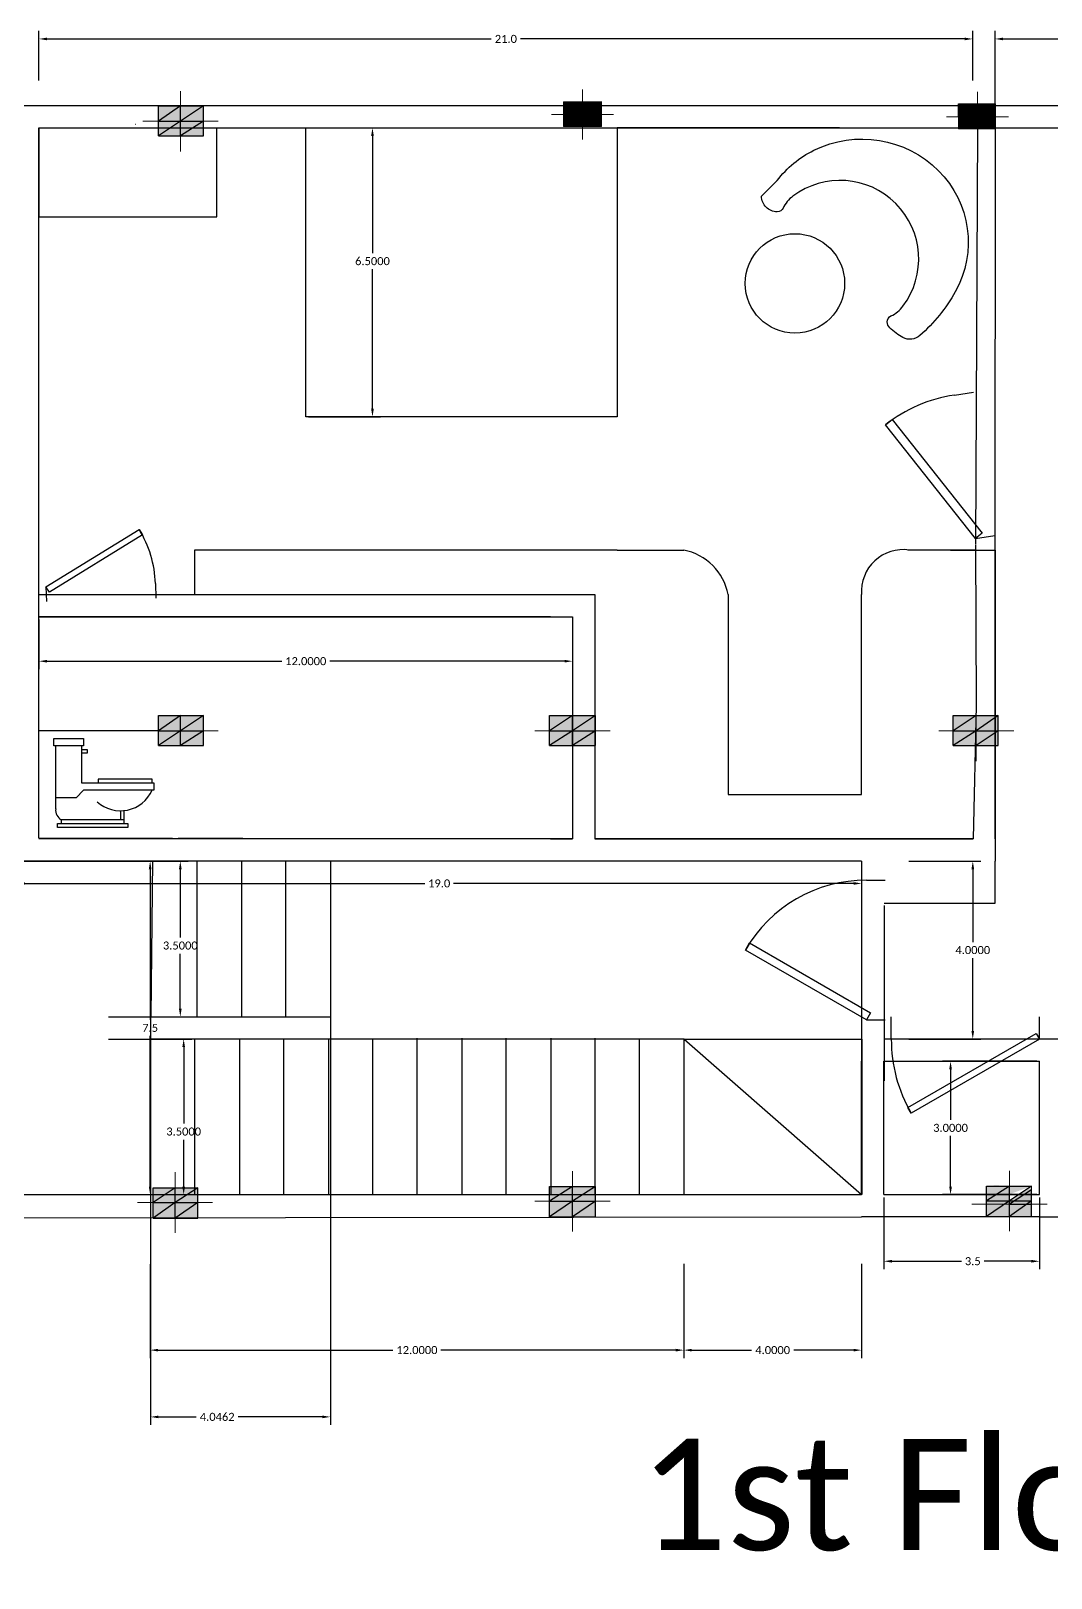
# Model space of a CAD drawing. Header units: feet. Extents: x 12482 to 12686, y -990 to -840.
# Drawn here: x 12628.32 to 12651.26, y -990.13 to -955.32 of the extents above; entities that cross this region are included whole.
import ezdxf

# ---------------------------------------------------------------- set-up
doc = ezdxf.new("R2010")
doc.units = ezdxf.units.FT
doc.layers.get('0').update_dxf_attribs({"true_color": 0xffffff})
doc.layers.add('Layer1', color=7, linetype='Continuous')
doc.styles.get("Standard").update_dxf_attribs({"font": 'calibri.ttf'})
doc.dimstyles.get("Standard").update_dxf_attribs({"dimtxt": 0.18, "dimasz": 0.18, "dimexe": 0.18, "dimexo": 0.0625, "dimgap": 0.09, "dimtad": 0, "dimtih": 1, "dimtoh": 1, "dimdec": 4, "dimzin": 0, "dimdsep": 46, "dimtxsty": 'Standard', "dimcen": 0.09, "dimadec": 0, "dimazin": 0, "dimtfac": 1, "dimtdec": 4, "dimtofl": 0, "dimtmove": 0, "dimatfit": 3, "dimfxl": 1, "dimtolj": 1, "dimtzin": 0, "dimarcsym": 0})

# ---------------------------------------------------------------- blocks, each defined once
blk = doc.blocks.new('*U14')
at = {"transparency": 33554687}
for p, q in [((0, 0), (0, -100)), ((750, 0), (750, -100))]:
    blk.add_line(p, q, dxfattribs=at)
blk.add_lwpolyline([(0, 0), (375, 649.5), (412.9, 627.6), (37.9, -21.9)], close=True, dxfattribs=at)
blk.add_arc((0, 0), 750, 0, 60, dxfattribs=at)
blk = doc.blocks.new('*U30')
at = {"transparency": 33554687}
for p, q in [((0, 0), (0, -6)), ((40, 0), (40, -6))]:
    blk.add_line(p, q, dxfattribs=at)
blk.add_lwpolyline([(0, 0), (34.64, 20), (35.52, 18.48), (0.87, -1.52)], close=True, dxfattribs=at)
blk.add_arc((0, 0), 40, 0, 30, dxfattribs=at)
blk = doc.blocks.new('*D61')
at = {"layer": 'Defpoints', "color": 0, "transparency": 16777216}
for p in [(12649.5, -955.5), (12628.5, -956.5), (12649.5, -956.5)]:
    blk.add_point(p, dxfattribs=at)
at = {"layer": 'Layer1', "color": 0, "lineweight": -2, "transparency": 16777216}
for p, q in [((12628.5, -956.438), (12628.5, -955.32)), ((12649.5, -956.438), (12649.5, -955.32)), ((12628.68, -955.5), (12638.671, -955.5)), ((12649.32, -955.5), (12639.329, -955.5))]:
    blk.add_line(p, q, dxfattribs=at)
at = {"layer": 'Layer1', "color": 0, "transparency": 16777216}
for points in [[(12628.68, -955.47), (12628.68, -955.53), (12628.5, -955.5)], [(12649.32, -955.47), (12649.32, -955.53), (12649.5, -955.5)]]:
    blk.add_solid(points, dxfattribs=at)
at = {"layer": 'Layer1', "color": 0, "transparency": 16777216, "insert": (12639, -955.5), "char_height": 0.18, "attachment_point": 5}
blk.add_mtext('\\A1;21.0', dxfattribs=at)
blk = doc.blocks.new('*D62')
at = {"layer": 'Defpoints', "color": 0, "transparency": 16777216}
for p in [(12673, -955.5), (12650, -957.5), (12673, -957.5)]:
    blk.add_point(p, dxfattribs=at)
at = {"layer": 'Layer1', "color": 0, "lineweight": -2, "transparency": 16777216}
for p, q in [((12650, -957.438), (12650, -955.32)), ((12673, -957.438), (12673, -955.32)), ((12650.18, -955.5), (12661.171, -955.5)), ((12672.82, -955.5), (12661.829, -955.5))]:
    blk.add_line(p, q, dxfattribs=at)
at = {"layer": 'Layer1', "color": 0, "transparency": 16777216}
for points in [[(12650.18, -955.47), (12650.18, -955.53), (12650, -955.5)], [(12672.82, -955.47), (12672.82, -955.53), (12673, -955.5)]]:
    blk.add_solid(points, dxfattribs=at)
at = {"layer": 'Layer1', "color": 0, "transparency": 16777216, "insert": (12661.5, -955.5), "char_height": 0.18, "attachment_point": 5}
blk.add_mtext('\\A1;23.0', dxfattribs=at)
blk = doc.blocks.new('*D73')
at = {"layer": 'Defpoints', "color": 0, "transparency": 16777216}
for p in [(12647.5, -981.5), (12651, -981.5), (12651, -983)]:
    blk.add_point(p, dxfattribs=at)
at = {"layer": 'Layer1', "color": 0, "lineweight": -2, "transparency": 16777216}
for p, q in [((12647.5, -981.563), (12647.5, -983.18)), ((12651, -981.563), (12651, -983.18)), ((12647.68, -983), (12649.246, -983)), ((12650.82, -983), (12649.754, -983))]:
    blk.add_line(p, q, dxfattribs=at)
at = {"layer": 'Layer1', "color": 0, "transparency": 16777216}
for points in [[(12647.68, -982.97), (12647.68, -983.03), (12647.5, -983)], [(12650.82, -982.97), (12650.82, -983.03), (12651, -983)]]:
    blk.add_solid(points, dxfattribs=at)
at = {"layer": 'Layer1', "color": 0, "transparency": 16777216, "insert": (12649.5, -983), "char_height": 0.18, "attachment_point": 5}
blk.add_mtext('\\A1;3.5', dxfattribs=at)
blk = doc.blocks.new('*D75')
at = {"layer": 'Defpoints', "color": 0, "transparency": 16777216}
for p in [(12628, -974), (12647, -974), (12628, -974.5)]:
    blk.add_point(p, dxfattribs=at)
at = {"layer": 'Layer1', "color": 0, "lineweight": -2, "transparency": 16777216}
for p, q in [((12628, -974.063), (12628, -974.68)), ((12647, -974.063), (12647, -974.68)), ((12628.18, -974.5), (12637.176, -974.5)), ((12646.82, -974.5), (12637.824, -974.5))]:
    blk.add_line(p, q, dxfattribs=at)
at = {"layer": 'Layer1', "color": 0, "transparency": 16777216}
for points in [[(12628.18, -974.47), (12628.18, -974.53), (12628, -974.5)], [(12646.82, -974.47), (12646.82, -974.53), (12647, -974.5)]]:
    blk.add_solid(points, dxfattribs=at)
at = {"layer": 'Layer1', "color": 0, "transparency": 16777216, "insert": (12637.5, -974.5), "char_height": 0.18, "attachment_point": 5}
blk.add_mtext('\\A1;19.0', dxfattribs=at)
blk = doc.blocks.new('*D76')
at = {"layer": 'Defpoints', "color": 0, "transparency": 16777216}
for p in [(12628, -974), (12628, -981.5), (12631, -981.5)]:
    blk.add_point(p, dxfattribs=at)
at = {"layer": 'Layer1', "color": 0, "lineweight": -2, "transparency": 16777216}
for p, q in [((12628.063, -974), (12631.18, -974)), ((12631, -974.18), (12631, -977.569)), ((12631, -981.32), (12631, -977.931)), ((12628.063, -981.5), (12631.18, -981.5))]:
    blk.add_line(p, q, dxfattribs=at)
at = {"layer": 'Layer1', "color": 0, "transparency": 16777216}
for points in [[(12630.97, -974.18), (12631.03, -974.18), (12631, -974)], [(12630.97, -981.32), (12631.03, -981.32), (12631, -981.5)]]:
    blk.add_solid(points, dxfattribs=at)
at = {"layer": 'Layer1', "color": 0, "transparency": 16777216, "insert": (12631, -977.75), "char_height": 0.18, "attachment_point": 5}
blk.add_mtext('\\A1;7.5', dxfattribs=at)
blk = doc.blocks.new('*D78')
at = {"layer": 'Defpoints', "color": 0, "transparency": 16777216}
for p in [(12651, -978.5), (12649, -981.5), (12651, -981.5)]:
    blk.add_point(p, dxfattribs=at)
at = {"layer": 'Layer1', "color": 0, "lineweight": -2, "transparency": 16777216}
for p, q in [((12650.938, -978.5), (12648.82, -978.5)), ((12649, -978.68), (12649, -979.818)), ((12649, -981.32), (12649, -980.182)), ((12650.938, -981.5), (12648.82, -981.5))]:
    blk.add_line(p, q, dxfattribs=at)
at = {"layer": 'Layer1', "color": 0, "transparency": 16777216}
for points in [[(12648.97, -978.68), (12649.03, -978.68), (12649, -978.5)], [(12648.97, -981.32), (12649.03, -981.32), (12649, -981.5)]]:
    blk.add_solid(points, dxfattribs=at)
at = {"layer": 'Layer1', "color": 0, "transparency": 16777216, "insert": (12649, -980), "char_height": 0.18, "attachment_point": 5}
blk.add_mtext('\\A1;3.0000', dxfattribs=at)
blk = doc.blocks.new('*D79')
at = {"layer": 'Defpoints', "color": 0, "transparency": 16777216}
for p in [(12648, -974), (12648, -978), (12649.5, -978)]:
    blk.add_point(p, dxfattribs=at)
at = {"layer": 'Layer1', "color": 0, "lineweight": -2, "transparency": 16777216}
for p, q in [((12648.063, -974), (12649.68, -974)), ((12649.5, -974.18), (12649.5, -975.818)), ((12649.5, -977.82), (12649.5, -976.182)), ((12648.063, -978), (12649.68, -978))]:
    blk.add_line(p, q, dxfattribs=at)
at = {"layer": 'Layer1', "color": 0, "transparency": 16777216}
for points in [[(12649.47, -974.18), (12649.53, -974.18), (12649.5, -974)], [(12649.47, -977.82), (12649.53, -977.82), (12649.5, -978)]]:
    blk.add_solid(points, dxfattribs=at)
at = {"layer": 'Layer1', "color": 0, "transparency": 16777216, "insert": (12649.5, -976), "char_height": 0.18, "attachment_point": 5}
blk.add_mtext('\\A1;4.0000', dxfattribs=at)
blk = doc.blocks.new('*D81')
at = {"layer": 'Defpoints', "color": 0, "transparency": 16777216}
for p in [(12631, -983), (12643, -983), (12631, -985)]:
    blk.add_point(p, dxfattribs=at)
at = {"layer": 'Layer1', "color": 0, "lineweight": -2, "transparency": 16777216}
for p, q in [((12631, -983.0625), (12631, -985.18)), ((12643, -983.0625), (12643, -985.18)), ((12631.18, -985), (12636.46, -985)), ((12642.82, -985), (12637.54, -985))]:
    blk.add_line(p, q, dxfattribs=at)
at = {"layer": 'Layer1', "color": 0, "transparency": 16777216}
for points in [[(12631.18, -984.97), (12631.18, -985.03), (12631, -985)], [(12642.82, -984.97), (12642.82, -985.03), (12643, -985)]]:
    blk.add_solid(points, dxfattribs=at)
at = {"layer": 'Layer1', "color": 0, "transparency": 16777216, "insert": (12637, -985), "char_height": 0.18, "attachment_point": 5}
blk.add_mtext('\\A1;12.0000', dxfattribs=at)
blk = doc.blocks.new('*D84')
at = {"layer": 'Defpoints', "color": 0, "transparency": 16777216}
for p in [(12631.008, -977.002), (12635.054, -977.002), (12635.054, -986.502)]:
    blk.add_point(p, dxfattribs=at)
at = {"layer": 'Layer1', "color": 0, "lineweight": -2, "transparency": 16777216}
for p, q in [((12631.008, -977.065), (12631.008, -986.682)), ((12635.054, -977.065), (12635.054, -986.682)), ((12631.188, -986.502), (12632.034, -986.502)), ((12634.874, -986.502), (12632.982, -986.502))]:
    blk.add_line(p, q, dxfattribs=at)
at = {"layer": 'Layer1', "color": 0, "transparency": 16777216}
for points in [[(12631.188, -986.472), (12631.188, -986.532), (12631.008, -986.502)], [(12634.874, -986.472), (12634.874, -986.532), (12635.054, -986.502)]]:
    blk.add_solid(points, dxfattribs=at)
at = {"layer": 'Layer1', "color": 0, "transparency": 16777216, "insert": (12632.508, -986.502), "char_height": 0.18, "attachment_point": 5}
blk.add_mtext('\\A1;4.0462', dxfattribs=at)
blk = doc.blocks.new('*D85')
at = {"layer": 'Defpoints', "color": 0, "transparency": 16777216}
for p in [(12643, -983), (12647, -983), (12647, -985)]:
    blk.add_point(p, dxfattribs=at)
at = {"layer": 'Layer1', "color": 0, "lineweight": -2, "transparency": 16777216}
for p, q in [((12643, -983.062), (12643, -985.18)), ((12647, -983.062), (12647, -985.18)), ((12643.18, -985), (12644.523, -985)), ((12646.82, -985), (12645.477, -985))]:
    blk.add_line(p, q, dxfattribs=at)
at = {"layer": 'Layer1', "color": 0, "transparency": 16777216}
for points in [[(12643.18, -984.97), (12643.18, -985.03), (12643, -985)], [(12646.82, -984.97), (12646.82, -985.03), (12647, -985)]]:
    blk.add_solid(points, dxfattribs=at)
at = {"layer": 'Layer1', "color": 0, "transparency": 16777216, "insert": (12645, -985), "char_height": 0.18, "attachment_point": 5}
blk.add_mtext('\\A1;4.0000', dxfattribs=at)
blk = doc.blocks.new('*D86')
at = {"layer": 'Defpoints', "color": 0, "transparency": 16777216}
for p in [(12630, -974), (12630, -977.5), (12631.678, -977.5)]:
    blk.add_point(p, dxfattribs=at)
at = {"layer": 'Layer1', "color": 0, "lineweight": -2, "transparency": 16777216}
for p, q in [((12630.063, -974), (12631.858, -974)), ((12631.678, -974.18), (12631.678, -975.716)), ((12631.678, -977.32), (12631.678, -976.081)), ((12630.063, -977.5), (12631.858, -977.5))]:
    blk.add_line(p, q, dxfattribs=at)
at = {"layer": 'Layer1', "color": 0, "transparency": 16777216}
for points in [[(12631.648, -974.18), (12631.708, -974.18), (12631.678, -974)], [(12631.648, -977.32), (12631.708, -977.32), (12631.678, -977.5)]]:
    blk.add_solid(points, dxfattribs=at)
at = {"layer": 'Layer1', "color": 0, "transparency": 16777216, "insert": (12631.678, -975.898), "char_height": 0.18, "attachment_point": 5}
blk.add_mtext('\\A1;3.5000', dxfattribs=at)
blk = doc.blocks.new('*D87')
at = {"layer": 'Defpoints', "color": 0, "transparency": 16777216}
for p in [(12630, -978), (12630, -981.5), (12631.754, -981.5)]:
    blk.add_point(p, dxfattribs=at)
at = {"layer": 'Layer1', "color": 0, "lineweight": -2, "transparency": 16777216}
for p, q in [((12630.063, -978), (12631.934, -978)), ((12631.754, -978.18), (12631.754, -979.901)), ((12631.754, -981.32), (12631.754, -980.265)), ((12630.063, -981.5), (12631.934, -981.5))]:
    blk.add_line(p, q, dxfattribs=at)
at = {"layer": 'Layer1', "color": 0, "transparency": 16777216}
for points in [[(12631.724, -978.18), (12631.784, -978.18), (12631.754, -978)], [(12631.724, -981.32), (12631.784, -981.32), (12631.754, -981.5)]]:
    blk.add_solid(points, dxfattribs=at)
at = {"layer": 'Layer1', "color": 0, "transparency": 16777216, "insert": (12631.754, -980.083), "char_height": 0.18, "attachment_point": 5}
blk.add_mtext('\\A1;3.5000', dxfattribs=at)
blk = doc.blocks.new('*U189')
at = {"transparency": 33554687}
for p, q in [((0, 0), (0, -100)), ((750, 0), (750, -100))]:
    blk.add_line(p, q, dxfattribs=at)
blk.add_lwpolyline([(0, 0), (649.5, 375), (671.4, 337.1), (21.9, -37.9)], close=True, dxfattribs=at)
blk.add_arc((0, 0), 750, 0, 30, dxfattribs=at)
blk = doc.blocks.new('*U192')
at = {"transparency": 33554687}
for p, q in [((-750, 0), (-750, 100)), ((0, 0), (0, 100))]:
    blk.add_line(p, q, dxfattribs=at)
blk.add_lwpolyline([(0, 0), (-650, -375), (-671, -337), (-22, 38)], close=True, dxfattribs=at)
blk.add_arc((0, 0), 750, 180, 210, dxfattribs=at)
blk = doc.blocks.new('*D193')
at = {"layer": 'Defpoints', "color": 0, "transparency": 16777216}
for p in [(12628.5, -968.5), (12640.5, -968.5), (12628.5, -969.5)]:
    blk.add_point(p, dxfattribs=at)
at = {"layer": 'Layer1', "color": 0, "lineweight": -2, "transparency": 16777216}
for p, q in [((12628.5, -968.5625), (12628.5, -969.68)), ((12640.5, -968.5625), (12640.5, -969.68)), ((12628.68, -969.5), (12633.96, -969.5)), ((12640.32, -969.5), (12635.04, -969.5))]:
    blk.add_line(p, q, dxfattribs=at)
at = {"layer": 'Layer1', "color": 0, "transparency": 16777216}
for points in [[(12628.68, -969.47), (12628.68, -969.53), (12628.5, -969.5)], [(12640.32, -969.47), (12640.32, -969.53), (12640.5, -969.5)]]:
    blk.add_solid(points, dxfattribs=at)
at = {"layer": 'Layer1', "color": 0, "transparency": 16777216, "insert": (12634.5, -969.5), "char_height": 0.18, "attachment_point": 5}
blk.add_mtext('\\A1;12.0000', dxfattribs=at)
blk = doc.blocks.new('*D195')
at = {"layer": 'Defpoints', "color": 0, "transparency": 16777216}
for p in [(12634.5, -957.5), (12634.5, -964), (12636, -964)]:
    blk.add_point(p, dxfattribs=at)
at = {"layer": 'Layer1', "color": 0, "lineweight": -2, "transparency": 16777216}
for p, q in [((12634.563, -957.5), (12636.18, -957.5)), ((12636, -957.68), (12636, -960.318)), ((12636, -963.82), (12636, -960.682)), ((12634.563, -964), (12636.18, -964))]:
    blk.add_line(p, q, dxfattribs=at)
at = {"layer": 'Layer1', "color": 0, "transparency": 16777216}
for points in [[(12635.97, -957.68), (12636.03, -957.68), (12636, -957.5)], [(12635.97, -963.82), (12636.03, -963.82), (12636, -964)]]:
    blk.add_solid(points, dxfattribs=at)
at = {"layer": 'Layer1', "color": 0, "transparency": 16777216, "insert": (12636, -960.5), "char_height": 0.18, "attachment_point": 5}
blk.add_mtext('\\A1;6.5000', dxfattribs=at)
blk = doc.blocks.new('*U199')
at = {"transparency": 33554687}
for p, q in [((-12.7, 127), (-12.7, 558.8)), ((165.1, 558.8), (165.1, 304.8)), ((165.1, 533.4), (203.2, 533.4)), ((203.2, 533.4), (203.2, 508)), ((203.2, 508), (165.1, 508)), ((279.4, 330.2), (279.4, 304.8)), ((647.7, 330.2), (279.4, 330.2)), ((647.7, 304.8), (647.7, 330.2)), ((177.8, 254), (127, 203.2)), ((165.1, 304.8), (660.4, 304.8)), ((660.4, 254), (177.8, 254)), ((660.4, 304.8), (660.4, 254)), ((127, 203.2), (-12.7, 203.2)), ((431.8, 114.3), (431.8, 50.8)), ((457.2, 50.8), (457.2, 115.255)), ((25.4, 50.8), (25.4, 25.4)), ((457.2, 50.8), (25.4, 50.8)), ((457.2, 25.4), (457.2, 50.8))]:
    blk.add_line(p, q, dxfattribs=at)
for points in [[(-25.4, 558.8), (-25.4, 609.6), (177.8, 609.6), (177.8, 558.8)], [(0, 0), (0, 25.4), (482.6, 25.4), (482.6, 0)]]:
    blk.add_lwpolyline(points, close=True, dxfattribs=at)
for centre, radius, start, end in [((431.8, 350.4057), 236.4459, 227.7453, 335.9381), ((69.85, 120.65), 82.7939, 175.6013, 237.5288)]:
    blk.add_arc(centre, radius, start, end, dxfattribs=at)

msp = doc.modelspace()

# ---------------------------------------------------------------- hatches: boundary and pattern name
at = {"true_color": 0x000001, "transparency": 33554687}
h = msp.add_hatch(color=1, dxfattribs=at)
h.paths.add_polyline_path([(12631.68327, -957.35178), (12631.68327, -957.00161), (12631.18891, -957.35178)])
h.paths.add_polyline_path([(12631.68327, -957.00161), (12631.18891, -957.35178), (12631.18891, -957.00161)])
h = msp.add_hatch(color=1, dxfattribs=at)
h.paths.add_polyline_path([(12632.19822, -957.35178), (12632.19822, -957.00161), (12631.68327, -957.35178)])
h.paths.add_polyline_path([(12632.19822, -957.00161), (12631.68327, -957.35178), (12631.68327, -957.00161)])
h = msp.add_hatch(color=1, dxfattribs=at)
h.paths.add_polyline_path([(12640.72232, -957.20113), (12640.72232, -956.91213), (12640.29733, -957.20113)])
h.paths.add_polyline_path([(12640.72232, -956.91213), (12640.29733, -957.20113), (12640.29733, -956.91213)])
h = msp.add_hatch(color=1, dxfattribs=at)
h.paths.add_polyline_path([(12640.72232, -957.47313), (12640.72232, -957.20113), (12640.29733, -957.47313)])
h.paths.add_polyline_path([(12640.72232, -957.20113), (12640.29733, -957.47313), (12640.29733, -957.20113)])
h = msp.add_hatch(color=1, dxfattribs=at)
h.paths.add_polyline_path([(12641.14732, -957.20113), (12641.14732, -956.91213), (12640.72232, -957.20113)])
h.paths.add_polyline_path([(12641.14732, -956.91213), (12640.72232, -957.20113), (12640.72232, -956.91213)])
h = msp.add_hatch(color=1, dxfattribs=at)
h.paths.add_polyline_path([(12641.14732, -957.47313), (12641.14732, -957.20113), (12640.72232, -957.47313)])
h.paths.add_polyline_path([(12641.14732, -957.20113), (12640.72232, -957.47313), (12640.72232, -957.20113)])
h = msp.add_hatch(color=1, dxfattribs=at)
h.paths.add_polyline_path([(12649.60578, -957.24895), (12649.60578, -956.95996), (12649.18079, -957.24895)])
h.paths.add_polyline_path([(12649.60578, -956.95996), (12649.18079, -957.24895), (12649.18079, -956.95996)])
h = msp.add_hatch(color=1, dxfattribs=at)
h.paths.add_polyline_path([(12650.01378, -957.24895), (12650.01378, -956.95996), (12649.60578, -957.24895)])
h.paths.add_polyline_path([(12650.01378, -956.95996), (12649.60578, -957.24895), (12649.60578, -956.95996)])
h = msp.add_hatch(color=1, dxfattribs=at)
h.paths.add_polyline_path([(12631.68327, -957.68135), (12631.68327, -957.35178), (12631.18891, -957.68135)])
h.paths.add_polyline_path([(12631.68327, -957.35178), (12631.18891, -957.68135), (12631.18891, -957.35178)])
h = msp.add_hatch(color=1, dxfattribs=at)
h.paths.add_polyline_path([(12632.19822, -957.68135), (12632.19822, -957.35178), (12631.68327, -957.68135)])
h.paths.add_polyline_path([(12632.19822, -957.35178), (12631.68327, -957.68135), (12631.68327, -957.35178)])
h = msp.add_hatch(color=1, dxfattribs=at)
h.paths.add_polyline_path([(12649.60578, -957.52095), (12649.60578, -957.24895), (12649.18079, -957.52095)])
h.paths.add_polyline_path([(12649.60578, -957.24895), (12649.18079, -957.52095), (12649.18079, -957.24895)])
h = msp.add_hatch(color=1, dxfattribs=at)
h.paths.add_polyline_path([(12650.01378, -957.52095), (12650.01378, -957.24895), (12649.60578, -957.52095)])
h.paths.add_polyline_path([(12650.01378, -957.24895), (12649.60578, -957.52095), (12649.60578, -957.24895)])
h = msp.add_hatch(color=1, dxfattribs=at)
h.paths.add_polyline_path([(12631.68327, -971.07015), (12631.68327, -970.71998), (12631.18891, -971.07015)])
h.paths.add_polyline_path([(12631.68327, -970.71998), (12631.18891, -971.07015), (12631.18891, -970.71998)])
h = msp.add_hatch(color=1, dxfattribs=at)
h.paths.add_polyline_path([(12632.19822, -971.07015), (12632.19822, -970.71998), (12631.68327, -971.07015)])
h.paths.add_polyline_path([(12632.19822, -970.71998), (12631.68327, -971.07015), (12631.68327, -970.71998)])
h = msp.add_hatch(color=1, dxfattribs=at)
h.paths.add_polyline_path([(12640.49928, -971.07015), (12640.49928, -970.71998), (12639.98433, -971.07015)])
h.paths.add_polyline_path([(12640.49928, -970.71998), (12639.98433, -971.07015), (12639.98433, -970.71998)])
h = msp.add_hatch(color=1, dxfattribs=at)
h.paths.add_polyline_path([(12641.01423, -971.07015), (12641.01423, -970.71998), (12640.49928, -971.07015)])
h.paths.add_polyline_path([(12641.01423, -970.71998), (12640.49928, -971.07015), (12640.49928, -970.71998)])
h = msp.add_hatch(color=1, dxfattribs=at)
h.paths.add_polyline_path([(12649.57719, -971.07015), (12649.57719, -970.71998), (12649.06224, -971.07015)])
h.paths.add_polyline_path([(12649.57719, -970.71998), (12649.06224, -971.07015), (12649.06224, -970.71998)])
h = msp.add_hatch(color=1, dxfattribs=at)
h.paths.add_polyline_path([(12650.07155, -971.07015), (12650.07155, -970.71998), (12649.57719, -971.07015)])
h.paths.add_polyline_path([(12650.07155, -970.71998), (12649.57719, -971.07015), (12649.57719, -970.71998)])
h = msp.add_hatch(color=1, dxfattribs=at)
h.paths.add_polyline_path([(12631.68327, -971.39972), (12631.68327, -971.07015), (12631.18891, -971.39972)])
h.paths.add_polyline_path([(12631.68327, -971.07015), (12631.18891, -971.39972), (12631.18891, -971.07015)])
h = msp.add_hatch(color=1, dxfattribs=at)
h.paths.add_polyline_path([(12632.19822, -971.39972), (12632.19822, -971.07015), (12631.68327, -971.39972)])
h.paths.add_polyline_path([(12632.19822, -971.07015), (12631.68327, -971.39972), (12631.68327, -971.07015)])
h = msp.add_hatch(color=1, dxfattribs=at)
h.paths.add_polyline_path([(12640.49928, -971.39972), (12640.49928, -971.07015), (12639.98433, -971.39972)])
h.paths.add_polyline_path([(12640.49928, -971.07015), (12639.98433, -971.39972), (12639.98433, -971.07015)])
h = msp.add_hatch(color=1, dxfattribs=at)
h.paths.add_polyline_path([(12641.01423, -971.39972), (12641.01423, -971.07015), (12640.49928, -971.39972)])
h.paths.add_polyline_path([(12641.01423, -971.07015), (12640.49928, -971.39972), (12640.49928, -971.07015)])
h = msp.add_hatch(color=1, dxfattribs=at)
h.paths.add_polyline_path([(12649.57719, -971.39972), (12649.57719, -971.07015), (12649.06224, -971.39972)])
h.paths.add_polyline_path([(12649.57719, -971.07015), (12649.06224, -971.39972), (12649.06224, -971.07015)])
h = msp.add_hatch(color=1, dxfattribs=at)
h.paths.add_polyline_path([(12650.07155, -971.39972), (12650.07155, -971.07015), (12649.57719, -971.39972)])
h.paths.add_polyline_path([(12650.07155, -971.07015), (12649.57719, -971.39972), (12649.57719, -971.07015)])
h = msp.add_hatch(color=1, dxfattribs=at)
h.paths.add_polyline_path([(12631.55921, -981.67794), (12631.55921, -981.34837), (12631.06485, -981.67794)])
h.paths.add_polyline_path([(12631.55921, -981.34837), (12631.06485, -981.67794), (12631.06485, -981.34837)])
h = msp.add_hatch(color=1, dxfattribs=at)
h.paths.add_polyline_path([(12632.07416, -981.67794), (12632.07416, -981.34837), (12631.55921, -981.67794)])
h.paths.add_polyline_path([(12632.07416, -981.34837), (12631.55921, -981.67794), (12631.55921, -981.34837)])
h = msp.add_hatch(color=1, dxfattribs=at)
h.paths.add_polyline_path([(12640.49928, -981.64983), (12640.49928, -981.32026), (12639.98433, -981.64983)])
h.paths.add_polyline_path([(12640.49928, -981.32026), (12639.98433, -981.64983), (12639.98433, -981.32026)])
h = msp.add_hatch(color=1, dxfattribs=at)
h.paths.add_polyline_path([(12641.01423, -981.64983), (12641.01423, -981.32026), (12640.49928, -981.64983)])
h.paths.add_polyline_path([(12641.01423, -981.32026), (12640.49928, -981.64983), (12640.49928, -981.32026)])
h = msp.add_hatch(color=1, dxfattribs=at)
h.paths.add_polyline_path([(12650.3246, -981.64215), (12650.3246, -981.31258), (12649.80965, -981.64215)])
h.paths.add_polyline_path([(12650.3246, -981.31258), (12649.80965, -981.64215), (12649.80965, -981.31258)])
h = msp.add_hatch(color=1, dxfattribs=at)
h.paths.add_polyline_path([(12650.81896, -981.64215), (12650.81896, -981.31258), (12650.3246, -981.64215)])
h.paths.add_polyline_path([(12650.81896, -981.31258), (12649.97089, -981.62273), (12649.97089, -981.29316)])
h = msp.add_hatch(color=1, dxfattribs=at)
h.paths.add_polyline_path([(12631.55921, -982.02811), (12631.55921, -981.67794), (12631.06485, -982.02811)])
h.paths.add_polyline_path([(12631.55921, -981.67794), (12631.06485, -982.02811), (12631.06485, -981.67794)])
h = msp.add_hatch(color=1, dxfattribs=at)
h.paths.add_polyline_path([(12632.07416, -982.02811), (12632.07416, -981.67794), (12631.55921, -982.02811)])
h.paths.add_polyline_path([(12632.07416, -981.67794), (12631.55921, -982.02811), (12631.55921, -981.67794)])
h = msp.add_hatch(color=1, dxfattribs=at)
h.paths.add_polyline_path([(12640.49928, -982), (12640.49928, -981.64983), (12639.98433, -982)])
h.paths.add_polyline_path([(12640.49928, -981.64983), (12639.98433, -982), (12639.98433, -981.64983)])
h = msp.add_hatch(color=1, dxfattribs=at)
h.paths.add_polyline_path([(12641.01423, -982), (12641.01423, -981.64983), (12640.49928, -982)])
h.paths.add_polyline_path([(12641.01423, -981.64983), (12640.49928, -982), (12640.49928, -981.64983)])
h = msp.add_hatch(color=1, dxfattribs=at)
h.paths.add_polyline_path([(12650.3246, -981.99232), (12650.3246, -981.64215), (12649.80965, -981.99232)])
h.paths.add_polyline_path([(12650.3246, -981.64215), (12649.80965, -981.99232), (12649.80965, -981.64215)])
h = msp.add_hatch(color=1, dxfattribs=at)
h.paths.add_polyline_path([(12650.81896, -981.99232), (12650.81896, -981.64215), (12650.3246, -981.99232)])
h.paths.add_polyline_path([(12650.81896, -981.64215), (12650.3246, -981.99232), (12650.3246, -981.64215)])

# ---------------------------------------------------------------- linework, layer by layer
at = {"color": 1, "linetype": 'Continuous', "lineweight": 9, "true_color": 0x000001, "transparency": 33554687}
for p, q in [((12631.68327, -958.03152), (12631.68327, -956.67204)), ((12640.72232, -957.76213), (12640.72232, -956.64014)), ((12649.60578, -957.80995), (12649.60578, -956.68796)), ((12641.41931, -957.20113), (12640.02533, -957.20113)), ((12632.52779, -957.35178), (12630.83875, -957.35178)), ((12650.30278, -957.24895), (12648.90879, -957.24895)), ((12640.49928, -971.74989), (12640.49928, -970.39041)), ((12649.57719, -971.74989), (12649.57719, -970.39041)), ((12632.52779, -971.07015), (12630.83875, -971.07015)), ((12641.3438, -971.07015), (12639.65476, -971.07015)), ((12650.42172, -971.07015), (12648.73267, -971.07015)), ((12631.55921, -982.35768), (12631.55921, -980.9982)), ((12640.49928, -982.32957), (12640.49928, -980.97009)), ((12650.3246, -982.32189), (12650.3246, -980.96241)), ((12632.40373, -981.67794), (12630.71468, -981.67794)), ((12641.3438, -981.64983), (12639.65476, -981.64983)), ((12651.16912, -981.7194), (12649.48008, -981.7194))]:
    msp.add_line(p, q, dxfattribs=at)
at = {"color": 7, "linetype": 'Continuous', "lineweight": 20, "true_color": 0x000007, "transparency": 33554687}
for p, q in [((12628.09919, -957.00161), (12628.57295, -957.00161)), ((12628.79953, -957.00161), (12629.21149, -957.00161)), ((12629.43807, -957.00161), (12629.85003, -957.00161)), ((12630.05602, -957.00161), (12630.48858, -957.00161)), ((12630.69456, -957.00161), (12631.18891, -957.00161))]:
    msp.add_line(p, q, dxfattribs=at)
at = {"transparency": 33554687}
msp.add_line((12630.66326, -957.41973), (12630.67299, -957.41973), dxfattribs=at)
at = {"color": 1, "linetype": 'Continuous', "lineweight": -2, "true_color": 0x000001, "transparency": 33554687}
for points in [[(12631.68327, -957.35178), (12631.68327, -957.00161), (12631.18891, -957.35178)], [(12631.68327, -957.00161), (12631.18891, -957.35178), (12631.18891, -957.00161)], [(12632.19822, -957.35178), (12632.19822, -957.00161), (12631.68327, -957.35178)], [(12632.19822, -957.00161), (12631.68327, -957.35178), (12631.68327, -957.00161)], [(12641.14732, -957.20113), (12641.14732, -956.91213), (12640.72232, -957.20113)], [(12641.14732, -956.91213), (12640.72232, -957.20113), (12640.72232, -956.91213)], [(12649.60578, -957.24895), (12649.60578, -956.95996), (12649.18079, -957.24895)], [(12649.60578, -956.95996), (12649.18079, -957.24895), (12649.18079, -956.95996)], [(12650.01378, -957.24895), (12650.01378, -956.95996), (12649.60578, -957.24895)], [(12650.01378, -956.95996), (12649.60578, -957.24895), (12649.60578, -956.95996)], [(12631.68327, -957.68135), (12631.68327, -957.35178), (12631.18891, -957.68135)], [(12631.68327, -957.35178), (12631.18891, -957.68135), (12631.18891, -957.35178)], [(12632.19822, -957.68135), (12632.19822, -957.35178), (12631.68327, -957.68135)], [(12632.19822, -957.35178), (12631.68327, -957.68135), (12631.68327, -957.35178)], [(12631.68327, -971.07015), (12631.68327, -970.71998), (12631.18891, -971.07015)], [(12631.68327, -970.71998), (12631.18891, -971.07015), (12631.18891, -970.71998)], [(12632.19822, -971.07015), (12632.19822, -970.71998), (12631.68327, -971.07015)], [(12632.19822, -970.71998), (12631.68327, -971.07015), (12631.68327, -970.71998)], [(12640.49928, -971.07015), (12640.49928, -970.71998), (12639.98433, -971.07015)], [(12640.49928, -970.71998), (12639.98433, -971.07015), (12639.98433, -970.71998)], [(12641.01423, -971.07015), (12641.01423, -970.71998), (12640.49928, -971.07015)], [(12641.01423, -970.71998), (12640.49928, -971.07015), (12640.49928, -970.71998)], [(12649.57719, -971.07015), (12649.57719, -970.71998), (12649.06224, -971.07015)], [(12649.57719, -970.71998), (12649.06224, -971.07015), (12649.06224, -970.71998)], [(12650.07155, -971.07015), (12650.07155, -970.71998), (12649.57719, -971.07015)], [(12650.07155, -970.71998), (12649.57719, -971.07015), (12649.57719, -970.71998)], [(12631.68327, -971.39972), (12631.68327, -971.07015), (12631.18891, -971.39972)], [(12631.68327, -971.07015), (12631.18891, -971.39972), (12631.18891, -971.07015)], [(12632.19822, -971.39972), (12632.19822, -971.07015), (12631.68327, -971.39972)], [(12632.19822, -971.07015), (12631.68327, -971.39972), (12631.68327, -971.07015)], [(12640.49928, -971.39972), (12640.49928, -971.07015), (12639.98433, -971.39972)], [(12640.49928, -971.07015), (12639.98433, -971.39972), (12639.98433, -971.07015)], [(12641.01423, -971.39972), (12641.01423, -971.07015), (12640.49928, -971.39972)], [(12641.01423, -971.07015), (12640.49928, -971.39972), (12640.49928, -971.07015)], [(12649.57719, -971.39972), (12649.57719, -971.07015), (12649.06224, -971.39972)], [(12649.57719, -971.07015), (12649.06224, -971.39972), (12649.06224, -971.07015)], [(12650.07155, -971.39972), (12650.07155, -971.07015), (12649.57719, -971.39972)], [(12650.07155, -971.07015), (12649.57719, -971.39972), (12649.57719, -971.07015)], [(12631.55921, -981.67794), (12631.55921, -981.34837), (12631.06485, -981.67794)], [(12631.55921, -981.34837), (12631.06485, -981.67794), (12631.06485, -981.34837)], [(12632.07416, -981.67794), (12632.07416, -981.34837), (12631.55921, -981.67794)], [(12632.07416, -981.34837), (12631.55921, -981.67794), (12631.55921, -981.34837)], [(12640.49928, -981.64983), (12640.49928, -981.32026), (12639.98433, -981.64983)], [(12640.49928, -981.32026), (12639.98433, -981.64983), (12639.98433, -981.32026)], [(12641.01423, -981.64983), (12641.01423, -981.32026), (12640.49928, -981.64983)], [(12641.01423, -981.32026), (12640.49928, -981.64983), (12640.49928, -981.32026)], [(12650.3246, -981.64215), (12650.3246, -981.31258), (12649.80965, -981.64215)], [(12650.3246, -981.31258), (12649.80965, -981.64215), (12649.80965, -981.31258)], [(12650.81896, -981.31258), (12650.3246, -981.64215), (12650.3246, -981.31258)], [(12650.81896, -981.7194), (12650.81896, -981.38982), (12650.3246, -981.7194)], [(12631.55921, -982.02811), (12631.55921, -981.67794), (12631.06485, -982.02811)], [(12631.55921, -981.67794), (12631.06485, -982.02811), (12631.06485, -981.67794)], [(12632.07416, -982.02811), (12632.07416, -981.67794), (12631.55921, -982.02811)], [(12632.07416, -981.67794), (12631.55921, -982.02811), (12631.55921, -981.67794)], [(12640.49928, -982), (12640.49928, -981.64983), (12639.98433, -982)], [(12640.49928, -981.64983), (12639.98433, -982), (12639.98433, -981.64983)], [(12641.01423, -982), (12641.01423, -981.64983), (12640.49928, -982)], [(12641.01423, -981.64983), (12640.49928, -982), (12640.49928, -981.64983)], [(12650.3246, -981.99232), (12650.3246, -981.64215), (12649.80965, -981.99232)], [(12650.3246, -981.64215), (12649.80965, -981.99232), (12649.80965, -981.64215)], [(12650.81896, -981.99232), (12650.81896, -981.64215), (12650.3246, -981.99232)], [(12650.81896, -981.64215), (12650.3246, -981.99232), (12650.3246, -981.64215)]]:
    msp.add_lwpolyline(points, close=True, dxfattribs=at)
at = {"color": 1, "linetype": 'Continuous', "lineweight": 9, "true_color": 0x000001, "transparency": 33554687}
for points in [[(12631.18891, -957.68135), (12631.18891, -957.00161), (12632.19822, -957.00161), (12632.19822, -957.68135)], [(12640.29733, -957.47313), (12640.29733, -956.91213), (12641.14732, -956.91213), (12641.14732, -957.47313)], [(12649.18079, -957.52095), (12649.18079, -956.95996), (12650.01378, -956.95996), (12650.01378, -957.52095)], [(12631.18891, -971.39972), (12631.18891, -970.71998), (12632.19822, -970.71998), (12632.19822, -971.39972)], [(12639.98433, -971.39972), (12639.98433, -970.71998), (12641.01423, -970.71998), (12641.01423, -971.39972)], [(12649.06224, -971.39972), (12649.06224, -970.71998), (12650.07155, -970.71998), (12650.07155, -971.39972)], [(12631.06485, -982.02811), (12631.06485, -981.34837), (12632.07416, -981.34837), (12632.07416, -982.02811)], [(12639.98433, -982), (12639.98433, -981.32026), (12641.01423, -981.32026), (12641.01423, -982)], [(12649.80965, -981.99232), (12649.80965, -981.31258), (12650.81896, -981.31258), (12650.81896, -981.99232)]]:
    msp.add_lwpolyline(points, close=True, dxfattribs=at)
at = {"layer": 'Layer1', "transparency": 33554687}
for p, q in [((12681.48961, -957.00161), (12621.5, -957.00161)), ((12649.5, -957.05501, -54.1391), (12649.5, -957.05501, -25.49329)), ((12628.5, -973.48428), (12628.5, -957.5)), ((12628.5, -957.5), (12673, -957.5)), ((12628.5, -957.5), (12628.5, -959.5)), ((12632.5, -959.5), (12632.5, -957.5)), ((12646.5, -957.5), (12641.5, -957.5)), ((12642, -957.5), (12646.5, -957.5)), ((12649.60578, -957.5), (12649.56264, -966.86921)), ((12650.01378, -957.5), (12649.60578, -957.5)), ((12650, -967), (12650.01378, -957.5)), ((12628.5, -959.5), (12632.5, -959.5)), ((12649.56269, -966.88225), (12649.57719, -970.5)), ((12641.5, -967), (12632, -967)), ((12632, -967), (12632, -968)), ((12641.5, -967), (12643, -967)), ((12649.56317, -967), (12648.04188, -967)), ((12650, -973.5), (12650, -967)), ((12650, -967), (12650, -974)), ((12628.5, -973.48428), (12628.5, -967.5)), ((12628.5, -973.48428), (12628.5, -968)), ((12628.5, -968), (12641, -968)), ((12641, -968), (12641, -973.5)), ((12644, -968), (12644, -972.5)), ((12647, -972.5), (12647, -968)), ((12640, -968.5), (12628.5, -968.5)), ((12628.5, -968.5), (12640, -968.5)), ((12640, -968.5), (12640.5, -968.5)), ((12640.5, -968.5), (12640.5, -973.5)), ((12649.57719, -970.5), (12649.51103, -973.5)), ((12631.18891, -971.07015), (12628.5, -971.07015)), ((12644, -972.5), (12647, -972.5)), ((12628.5, -973.48428), (12631.5, -973.48428)), ((12640.5, -973.5), (12628.5, -973.5)), ((12631, -973.48428), (12631.09616, -973.48428)), ((12631.09616, -973.48428), (12631.18235, -973.48428)), ((12631.62664, -973.48428), (12633.08825, -973.48428)), ((12640, -973.5), (12640.5, -973.5)), ((12649.5, -973.5), (12641, -973.5)), ((12647, -973.5), (12641, -973.5)), ((12641, -973.5), (12646, -973.5)), ((12642.00712, -973.5), (12649.51103, -973.5)), ((12647, -974), (12628, -974)), ((12647, -974), (12647, -981.5)), ((12650.00429, -974.94117, 53.91989), (12650, -974)), ((12647.50398, -974.94117, 53.91989), (12650.00429, -974.94117, 53.91989)), ((12647.50398, -975, 53.91989), (12647.50398, -978.94117, 53.91989)), ((12651.5, -978), (12647.50398, -978)), ((12647.5, -981.5), (12647.5, -978.5)), ((12651, -981.5), (12651, -978.5)), ((12625.10117, -981.5), (12647, -981.5)), ((12647.5, -981.5), (12651, -981.5)), ((12621.5, -982.02811), (12647, -982)), ((12651, -982), (12651.5, -982))]:
    msp.add_line(p, q, dxfattribs=at)
at = {"layer": 'Layer1', "color": 32, "true_color": 0xdd6e00, "transparency": 33554687}
msp.add_line((12649, -967), (12650, -967), dxfattribs=at)
at = {"layer": 'Layer1', "color": 4, "transparency": 33554687}
msp.add_line((12644, -972.5), (12647, -972.5), dxfattribs=at)
at = {"layer": 'Layer1', "transparency": 33554633}
for p, q in [((12631.05406, -973.98398), (12631.0136, -977.4878)), ((12632.05406, -977.48398), (12632.05406, -973.98398)), ((12633.05406, -973.98398), (12633.05406, -977.48398)), ((12634.05406, -977.48398), (12634.05406, -973.98398)), ((12635.05406, -973.98398), (12635.05406, -977.48398)), ((12631.01343, -977.50239), (12635.05406, -977.50235)), ((12643.00789, -978.00232), (12631.00789, -978.00232)), ((12632.00789, -981.50232), (12632.00789, -978.00232)), ((12633.00789, -978.00232), (12633.00789, -981.50232)), ((12634.00789, -981.50232), (12634.00789, -978.00232)), ((12635.00789, -978.00232), (12635.00789, -981.50232)), ((12636.00789, -981.50232), (12636.00789, -978.00232)), ((12637.00781, -981.4841), (12637.00781, -977.9841)), ((12638.00781, -977.9841), (12638.00781, -981.4841)), ((12639.00781, -981.4841), (12639.00781, -977.9841)), ((12640.00781, -977.9841), (12640.00781, -981.4841)), ((12641.00781, -981.4841), (12641.00781, -977.9841)), ((12642.00789, -981.50232), (12642.00789, -978.00232)), ((12643.00789, -981.51298), (12643.00789, -978.00232)), ((12643.00789, -978.00232), (12647, -981.5))]:
    msp.add_line(p, q, dxfattribs=at)
at = {"layer": 'Layer1', "transparency": 33554687}
msp.add_lwpolyline([(12634.5, -957.5), (12641.5, -957.5), (12641.5, -964), (12634.5, -964)], close=True, dxfattribs=at)
msp.add_lwpolyline([(12645.10178, -958.68262, -0.0566727), (12645.4753, -958.29702, -0.05679062), (12645.925, -958.00584, -0.32213534), (12648.72921, -958.46449, -0.33559049), (12649.10698, -961.18782, -0.08569109), (12648.30918, -962.17301, -0.30965661), (12647.93021, -962.21815, -0.07598869), (12647.63261, -961.99947, -0.19862696), (12647.57665, -961.8646, -0.28933948), (12647.6599, -961.73246, 0.1210848), (12647.93021, -961.51105, 0.37323778), (12647.76599, -959.20039, 0.37323778), (12645.45533, -959.03617, 0.12101915), (12645.23393, -959.30639, -0.28897185), (12645.10178, -959.38973, -0.19891237), (12644.85178, -959.28617, -0.19891237), (12644.74823, -959.03617), (12644.74823, -959.03617), (12645.10178, -958.68262)], format="xyb", dxfattribs=at)
at = {"layer": 'Layer1', "transparency": 33554633}
msp.add_lwpolyline([(12643.00789, -978.00232), (12647.00833, -978.00071), (12647.00833, -981.50071), (12643.00789, -981.50232)], close=True, dxfattribs=at)
at = {"layer": 'Layer1', "transparency": 33554687}
for points in [[(12647, -981.5), (12647, -978.5)], [(12647.5, -978.5), (12651, -978.5)], [(12651, -982), (12647, -982)]]:
    msp.add_lwpolyline(points, dxfattribs=at)
msp.add_circle((12645.5, -961), 1.11803, dxfattribs=at)
for centre, radius, start, end in [((12642.75938, -968.24062), 1.26374, 10.976266, 79.023734), ((12647.93447, -967.92713), 0.93731, 81.549101, 184.459003)]:
    msp.add_arc(centre, radius, start, end, dxfattribs=at)

# ---------------------------------------------------------------- block references
for name, p, xscale, yscale, zscale, rotation in [('*U189', (12649.56326, -966.7358), 0.004345340978226475, 0.004345340978226475, 0.004345340978226475, 98.43614740754727), ('*U192', (12628.65799, -967.8253), 0.003280839895013123, 0.003280839895013123, 0.003280839895013123, 181.6699280250336), ('*U14', (12647.11068, -977.57184), 0.004195570516794121, 0.004195570516794121, 0.004195570516794121, 89.99999999999999), ('*U30', (12651, -978), 0.08333333333333333, 0.08333333333333333, 0.08333333333333333, 180)]:
    msp.add_blockref(name, p, dxfattribs=dict(at, xscale=xscale, yscale=yscale, zscale=zscale, rotation=rotation))
at = {"layer": 'Layer1', "transparency": 33554687, "xscale": 0.003280839895013123, "yscale": 0.003280839895013123, "zscale": 0.003280839895013123}
msp.add_blockref('*U199', (12628.91716, -973.23812), dxfattribs=at)

# ---------------------------------------------------------------- texts
at = {"layer": 'Layer1', "transparency": 33554633, "insert": (12642, -987), "char_height": 2.5, "attachment_point": 1}
msp.add_mtext_dynamic_manual_height_columns('1st Floor plan', width=21.5, gutter_width=12.5, heights=[0], dxfattribs=at)

# ---------------------------------------------------------------- dimensions: what is measured, and where the dimension line sits
at = {"layer": 'Layer1', "color": 32, "true_color": 0xdd6e00, "transparency": 33554633}
for base, p1, p2, picture, middle in [((12649.5, -955.5), (12628.5, -956.5), (12649.5, -956.5), '*D61', (12639, -955.5)), ((12651, -983), (12647.5, -981.5), (12651, -981.5), '*D73', (12649.5, -983))]:
    dim = msp.add_linear_dim(base=base, p1=p1, p2=p2, dimstyle='Standard', override={"dimdec": 1}, dxfattribs=at)
    dim.commit()
    dim.dimension.update_dxf_attribs({"geometry": picture, "text_midpoint": middle, "dimtype": 160})
for base, p1, p2, picture, middle in [((12673, -955.5), (12650, -957.5), (12673, -957.5), '*D62', (12661.5, -955.5)), ((12628, -974.5), (12647, -974), (12628, -974), '*D75', (12637.5, -974.5))]:
    dim = msp.add_linear_dim(base=base, p1=p1, p2=p2, dimstyle='Standard', override={"dimdec": 1}, dxfattribs=at)
    dim.commit()
    dim.dimension.update_dxf_attribs({"geometry": picture, "text_midpoint": middle})
at = {"layer": 'Layer1', "color": 32, "true_color": 0xdd6e00, "transparency": 33554687}
dim = msp.add_linear_dim(base=(12636, -964), p1=(12634.5, -957.5), p2=(12634.5, -964), angle=90, dimstyle='Standard', dxfattribs=at)
dim.commit()
dim.dimension.update_dxf_attribs({"geometry": '*D195', "text_midpoint": (12636, -960.5), "dimtype": 160})
dim = msp.add_linear_dim(base=(12628.5, -969.5), p1=(12640.5, -968.5), p2=(12628.5, -968.5), dimstyle='Standard', dxfattribs=at)
dim.commit()
dim.dimension.update_dxf_attribs({"geometry": '*D193', "text_midpoint": (12634.5, -969.5)})
at = {"layer": 'Layer1', "color": 32, "true_color": 0xdd6e00, "transparency": 33554633}
dim = msp.add_linear_dim(base=(12631, -981.5), p1=(12628, -974), p2=(12628, -981.5), angle=90, dimstyle='Standard', override={"dimdec": 1}, dxfattribs=at)
dim.commit()
dim.dimension.update_dxf_attribs({"geometry": '*D76', "text_midpoint": (12631, -977.75)})
at = {"layer": 'Layer1', "color": 32, "true_color": 0xcd6928, "transparency": 33554559}
for base, p1, p2, picture, middle in [((12631.67794, -977.5), (12630, -974), (12630, -977.5), '*D86', (12631.67794, -975.89846)), ((12631.75404, -981.5), (12630, -978), (12630, -981.5), '*D87', (12631.75404, -980.08318))]:
    dim = msp.add_linear_dim(base=base, p1=p1, p2=p2, angle=90, dimstyle='Standard', dxfattribs=at)
    dim.commit()
    dim.dimension.update_dxf_attribs({"geometry": picture, "text_midpoint": middle, "dimtype": 160})
at = {"layer": 'Layer1', "color": 32, "true_color": 0xdd6e00, "transparency": 33554633}
dim = msp.add_linear_dim(base=(12649.5, -978), p1=(12648, -974), p2=(12648, -978), angle=90, dimstyle='Standard', dxfattribs=at)
dim.commit()
dim.dimension.update_dxf_attribs({"geometry": '*D79', "text_midpoint": (12649.5, -976)})
at = {"layer": 'Layer1', "color": 32, "true_color": 0xcd6928, "transparency": 33554613}
dim = msp.add_linear_dim(base=(12635.05406, -986.50232), p1=(12631.00789, -977.00232), p2=(12635.05406, -977.00232), dimstyle='Standard', dxfattribs=at)
dim.commit()
dim.dimension.update_dxf_attribs({"geometry": '*D84', "text_midpoint": (12632.50789, -986.50232), "dimtype": 160})
at = {"layer": 'Layer1', "transparency": 33554633}
dim = msp.add_linear_dim(base=(12649, -981.5), p1=(12651, -978.5), p2=(12651, -981.5), angle=90, dimstyle='Standard', dxfattribs=at)
dim.commit()
dim.dimension.update_dxf_attribs({"geometry": '*D78', "text_midpoint": (12649, -980)})
dim = msp.add_linear_dim(base=(12631, -985), p1=(12643, -983), p2=(12631, -983), dimstyle='Standard', dxfattribs=at)
dim.commit()
dim.dimension.update_dxf_attribs({"geometry": '*D81', "text_midpoint": (12637, -985)})
dim = msp.add_linear_dim(base=(12647, -985), p1=(12643, -983), p2=(12647, -983), dimstyle='Standard', override={"dimtmove": 1}, dxfattribs=at)
dim.commit()
dim.dimension.update_dxf_attribs({"geometry": '*D85', "text_midpoint": (12645, -985)})

doc.saveas('drawing.dxf')
